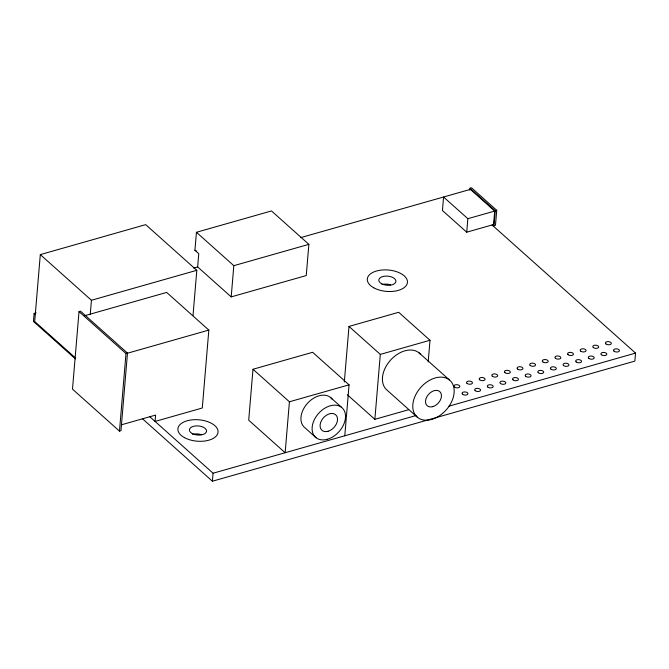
<?xml version="1.0" encoding="UTF-8"?>
<svg xmlns="http://www.w3.org/2000/svg" width="669" height="669" viewBox="0 0 669 669"><rect width="100%" height="100%" fill="white"/><g stroke="black" fill="none" stroke-linecap="round" stroke-linejoin="round"><path stroke-width="1" d="M36.126 312.849L34.119 313.418L33.45 321.413L75.463 358.935M193.007 315.609L196.811 270.301L145.683 224.642L40.307 254.605L34.688 321.538L74.97 357.514M79.017 311.587L72.503 389.157L119.475 431.112L120.972 430.685L127.486 353.107L80.506 311.16L79.017 311.587L125.989 353.533L119.475 431.112M90.231 314.681L91.436 300.264L40.307 254.605M194.922 250.265L196.435 232.285L271.48 210.944L308.869 244.336L306.251 275.553L231.198 296.894L197.648 266.931L198.76 253.693L194.922 250.265L196.703 251.26M84.654 315.726L166.656 292.42L208.837 330.085L202.289 408.006L155.074 421.437L155.601 415.089L121.808 424.698M492.066 224.976L635.55 353.107L634.881 361.101L212.399 481.22L213.068 473.226L149.705 416.636M231.198 296.894L233.824 265.677L196.435 232.285M252.991 369.255L248.709 420.207L285.145 452.737L289.418 401.785L252.991 369.255L312.632 352.295L349.067 384.826L344.786 435.778M344.318 382.083L348.992 326.43L398.699 312.298L430.008 340.262L428.193 361.904M408.65 409.721L374.857 419.329L380.31 354.394L348.992 326.43M469.822 190.205L469.989 188.206L471.486 187.78L496.724 210.325L495.47 225.311L493.981 225.737L492.451 224.366M466.719 232.185L467.857 218.696L443.564 197.012L442.435 210.501L466.719 232.185L493.563 224.558L494.692 211.07L470.407 189.377L300.833 237.587M493.981 225.737L495.236 210.752L469.989 188.206M193.634 268.068L197.648 266.931M91.436 300.264L196.811 270.301M233.824 265.677L308.869 244.336M495.236 210.752L496.724 210.325M467.857 218.696L494.692 211.07M125.989 353.533L127.486 353.107M126.834 353.399L208.837 330.085M380.31 354.394L430.008 340.262M289.418 401.785L349.067 384.826M213.068 473.226L415.976 415.541M449.058 406.133L635.55 353.107M418.945 352.747L449.3 379.858M417.665 417.464L387.309 390.362A24.586 16.976 -48.2 0 1 390.612 360.073A24.586 16.976 -48.2 0 1 420.249 353.951M347.362 394.777L374.857 419.329M330.394 397.361L341.575 407.346M316.044 437.71L304.863 427.717A19.844 13.706 -48.2 0 1 308.15 402.604A19.844 13.706 -48.2 0 1 332.25 399.309M34.119 313.418L35.524 314.681M142.38 418.685L212.399 481.22M382.074 284.559A8.588 4.574 4.8 0 1 390.629 284.852M192.672 434.348A8.588 4.574 4.8 0 1 201.235 434.641M381.614 283.756A8.588 4.574 4.8 0 0 395.747 282.184A8.588 4.574 4.8 0 0 384.767 276.18A8.588 4.574 4.8 0 0 381.614 283.756M192.22 433.545A8.588 4.574 4.8 0 0 206.353 431.965A8.588 4.574 4.8 0 0 195.365 425.961A8.588 4.574 4.8 0 0 192.22 433.545M327.409 439.257A19.844 13.706 -48.2 0 0 343.933 410.064A19.844 13.706 -48.2 0 0 315.091 418.259A19.844 13.706 -48.2 0 0 327.409 439.257M328.078 431.271A10.37 7.158 -48.2 0 0 336.708 416.018A10.37 7.158 -48.2 0 0 321.647 420.299A10.37 7.158 -48.2 0 0 328.078 431.271M462.513 394.208A2.96 1.581 4.8 0 0 467.623 394.384A2.96 1.581 4.8 0 0 464.863 391.917A2.96 1.581 4.8 0 0 462.513 394.208M454.402 386.966A2.96 1.581 4.8 0 0 459.511 387.142A2.96 1.581 4.8 0 0 456.743 384.667A2.96 1.581 4.8 0 0 454.402 386.966M492.275 376.195A2.96 1.581 4.8 0 0 497.385 376.371A2.96 1.581 4.8 0 0 494.617 373.896A2.96 1.581 4.8 0 0 492.275 376.195M487.768 387.033A2.96 1.581 4.8 0 0 492.877 387.209A2.96 1.581 4.8 0 0 490.109 384.734A2.96 1.581 4.8 0 0 487.768 387.033M525.642 376.262A2.96 1.581 4.8 0 0 530.751 376.438A2.96 1.581 4.8 0 0 527.983 373.971A2.96 1.581 4.8 0 0 525.642 376.262M517.522 369.012A2.96 1.581 4.8 0 0 522.631 369.188A2.96 1.581 4.8 0 0 519.863 366.721A2.96 1.581 4.8 0 0 517.522 369.012M538.261 372.675A2.96 1.581 4.8 0 0 543.37 372.85A2.96 1.581 4.8 0 0 540.611 370.375A2.96 1.581 4.8 0 0 538.261 372.675M550.888 369.087A2.96 1.581 4.8 0 0 555.998 369.263A2.96 1.581 4.8 0 0 553.23 366.788A2.96 1.581 4.8 0 0 550.888 369.087M530.149 365.425A2.96 1.581 4.8 0 0 535.259 365.6A2.96 1.581 4.8 0 0 532.491 363.133A2.96 1.581 4.8 0 0 530.149 365.425M542.768 361.837A2.96 1.581 4.8 0 0 547.886 362.013A2.96 1.581 4.8 0 0 545.118 359.537A2.96 1.581 4.8 0 0 542.768 361.837M593.269 347.479A2.96 1.581 4.8 0 0 598.379 347.654A2.96 1.581 4.8 0 0 595.611 345.187A2.96 1.581 4.8 0 0 593.269 347.479M601.389 354.729A2.96 1.581 4.8 0 0 606.499 354.904A2.96 1.581 4.8 0 0 603.731 352.429A2.96 1.581 4.8 0 0 601.389 354.729M467.021 383.37A2.96 1.581 4.8 0 0 472.138 383.546A2.96 1.581 4.8 0 0 469.37 381.079A2.96 1.581 4.8 0 0 467.021 383.37M475.141 390.621A2.96 1.581 4.8 0 0 480.25 390.796A2.96 1.581 4.8 0 0 477.482 388.329A2.96 1.581 4.8 0 0 475.141 390.621M479.648 379.783A2.96 1.581 4.8 0 0 484.757 379.959A2.96 1.581 4.8 0 0 481.989 377.492A2.96 1.581 4.8 0 0 479.648 379.783M500.387 383.446A2.96 1.581 4.8 0 0 505.496 383.621A2.96 1.581 4.8 0 0 502.737 381.146A2.96 1.581 4.8 0 0 500.387 383.446M504.894 372.608A2.96 1.581 4.8 0 0 510.012 372.784A2.96 1.581 4.8 0 0 507.244 370.308A2.96 1.581 4.8 0 0 504.894 372.608M513.014 379.85A2.96 1.581 4.8 0 0 518.124 380.025A2.96 1.581 4.8 0 0 515.356 377.559A2.96 1.581 4.8 0 0 513.014 379.85M563.515 365.491A2.96 1.581 4.8 0 0 568.625 365.667A2.96 1.581 4.8 0 0 565.857 363.2A2.96 1.581 4.8 0 0 563.515 365.491M555.395 358.25A2.96 1.581 4.8 0 0 560.505 358.425A2.96 1.581 4.8 0 0 557.737 355.95A2.96 1.581 4.8 0 0 555.395 358.25M605.897 343.891A2.96 1.581 4.8 0 0 611.006 344.067A2.96 1.581 4.8 0 0 608.238 341.591A2.96 1.581 4.8 0 0 605.897 343.891M614.008 351.141A2.96 1.581 4.8 0 0 619.126 351.317A2.96 1.581 4.8 0 0 616.358 348.842A2.96 1.581 4.8 0 0 614.008 351.141M580.642 351.066A2.96 1.581 4.8 0 0 585.76 351.242A2.96 1.581 4.8 0 0 582.992 348.775A2.96 1.581 4.8 0 0 580.642 351.066M588.762 358.316A2.96 1.581 4.8 0 0 593.871 358.492A2.96 1.581 4.8 0 0 591.103 356.025A2.96 1.581 4.8 0 0 588.762 358.316M568.023 354.654A2.96 1.581 4.8 0 0 573.132 354.829A2.96 1.581 4.8 0 0 570.364 352.362A2.96 1.581 4.8 0 0 568.023 354.654M576.134 361.904A2.96 1.581 4.8 0 0 581.252 362.08A2.96 1.581 4.8 0 0 578.484 359.613A2.96 1.581 4.8 0 0 576.134 361.904M431.739 419.396A24.586 16.976 -48.2 0 0 452.219 383.22A24.586 16.976 -48.2 0 0 416.486 393.38A24.586 16.976 -48.2 0 0 431.739 419.396M432.81 406.652A9.475 6.548 -48.2 0 0 440.704 392.711A9.475 6.548 -48.2 0 0 426.931 396.625A9.475 6.548 -48.2 0 0 432.81 406.652M373.862 287.854A20.137 10.729 4.8 0 0 407.011 284.166A20.137 10.729 4.8 0 0 381.255 270.092A20.137 10.729 4.8 0 0 373.862 287.854M184.468 437.643A20.137 10.729 4.8 0 0 217.609 433.955A20.137 10.729 4.8 0 0 191.861 419.873A20.137 10.729 4.8 0 0 184.468 437.643"/></g></svg>
